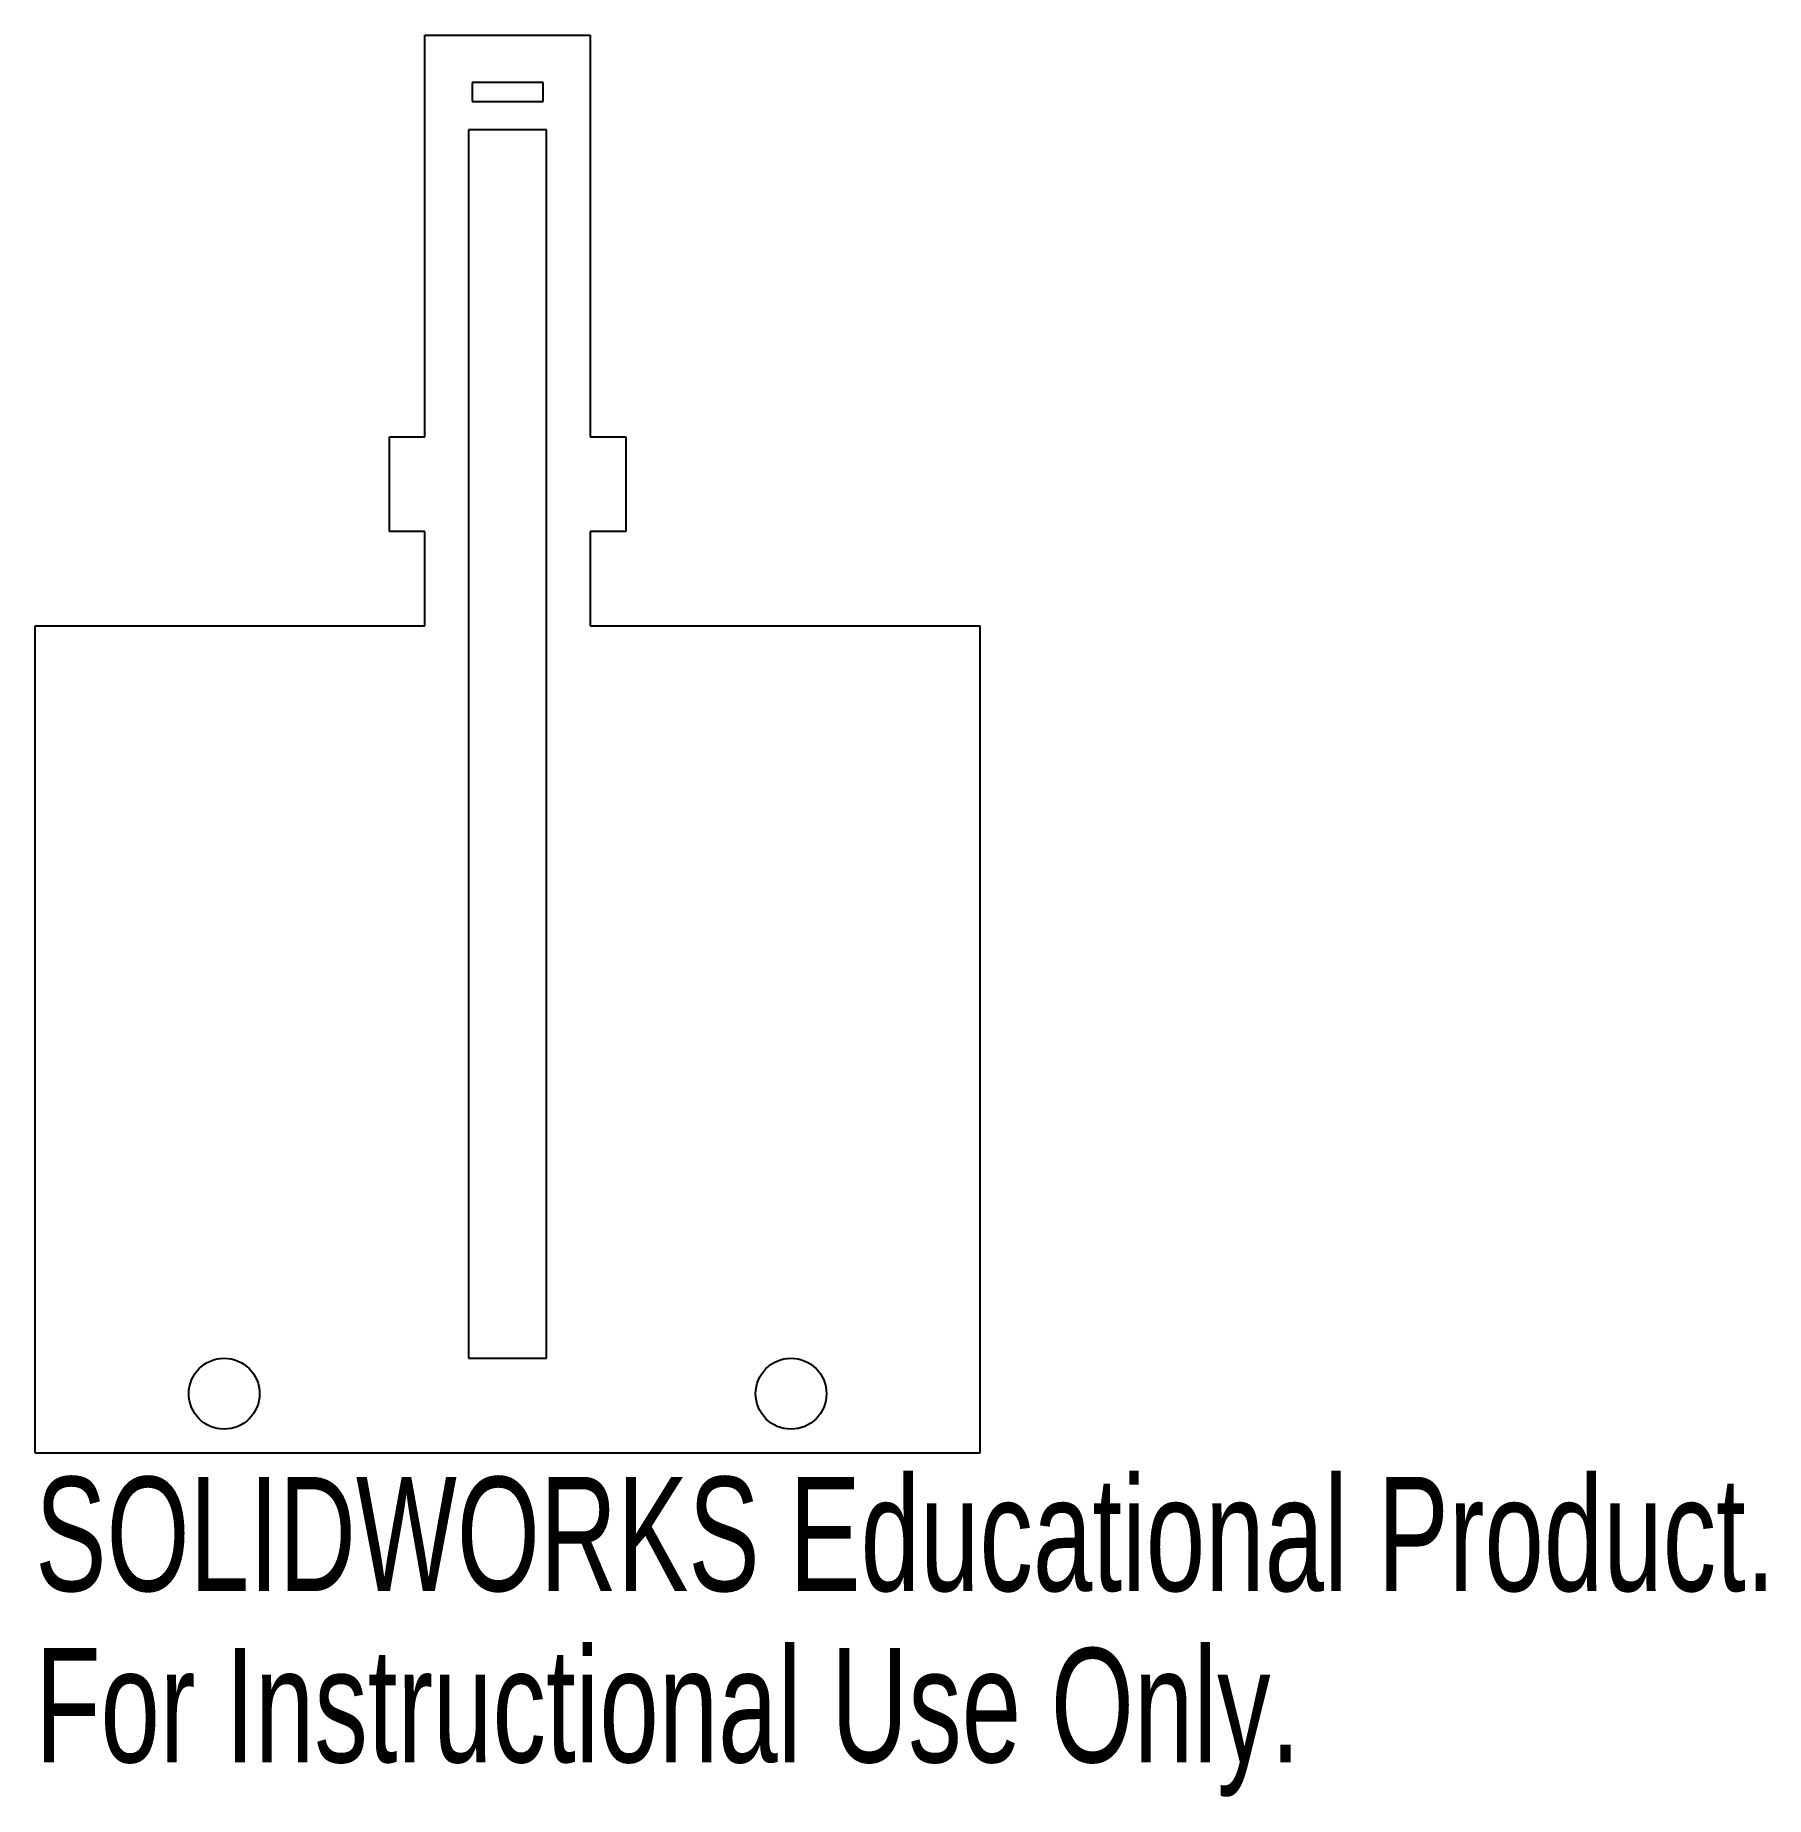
# Model space of a CAD drawing. Header units: millimetres. Extents: x 0 to 73.3, y -14.6 to 60.
import ezdxf

# ---------------------------------------------------------------- set-up
doc = ezdxf.new("R2010")
doc.units = ezdxf.units.MM
doc.styles.add('SLDTEXTSTYLE0', font='TXT', dxfattribs={"width": 0.7})

msp = doc.modelspace()

# ---------------------------------------------------------------- linework, layer by layer
at = {"color": 7, "linetype": 'Continuous', "lineweight": 25}
for p, q in [((16.5, 43), (16.5, 60)), ((16.5, 60), (23.5, 60)), ((23.5, 60), (23.5, 43)), ((18.5, 58), (18.5, 57.2)), ((21.5, 58), (18.5, 58)), ((21.5, 57.2), (21.5, 58)), ((18.5, 57.2), (21.5, 57.2)), ((18.35, 56), (18.35, 4)), ((21.65, 56), (18.35, 56)), ((21.65, 4), (21.65, 56)), ((15, 43), (16.5, 43)), ((15, 39), (15, 43)), ((23.5, 43), (25, 43)), ((25, 43), (25, 39)), ((16.5, 39), (15, 39)), ((16.5, 35), (16.5, 39)), ((23.5, 39), (23.5, 35)), ((25, 39), (23.5, 39)), ((0, 35), (16.5, 35)), ((0, 0), (0, 35)), ((23.5, 35), (40, 35)), ((40, 0), (40, 35)), ((18.35, 4), (21.65, 4)), ((0, 0), (40, 0))]:
    msp.add_line(p, q, dxfattribs=at)
for centre in [(8, 2.5), (32, 2.5)]:
    msp.add_circle(centre, 1.5, dxfattribs=at)

# ---------------------------------------------------------------- texts
at = {"color": 7, "linetype": 'Continuous', "char_height": 4.83362, "attachment_point": 1, "style": 'SLDTEXTSTYLE0'}
for s, insert in [('SOLIDWORKS Educational Product.', (0, -1.02)), ('For Instructional Use Only.', (0, -8.27))]:
    msp.add_mtext(s, dxfattribs=dict(at, insert=insert))

doc.saveas('drawing.dxf')
